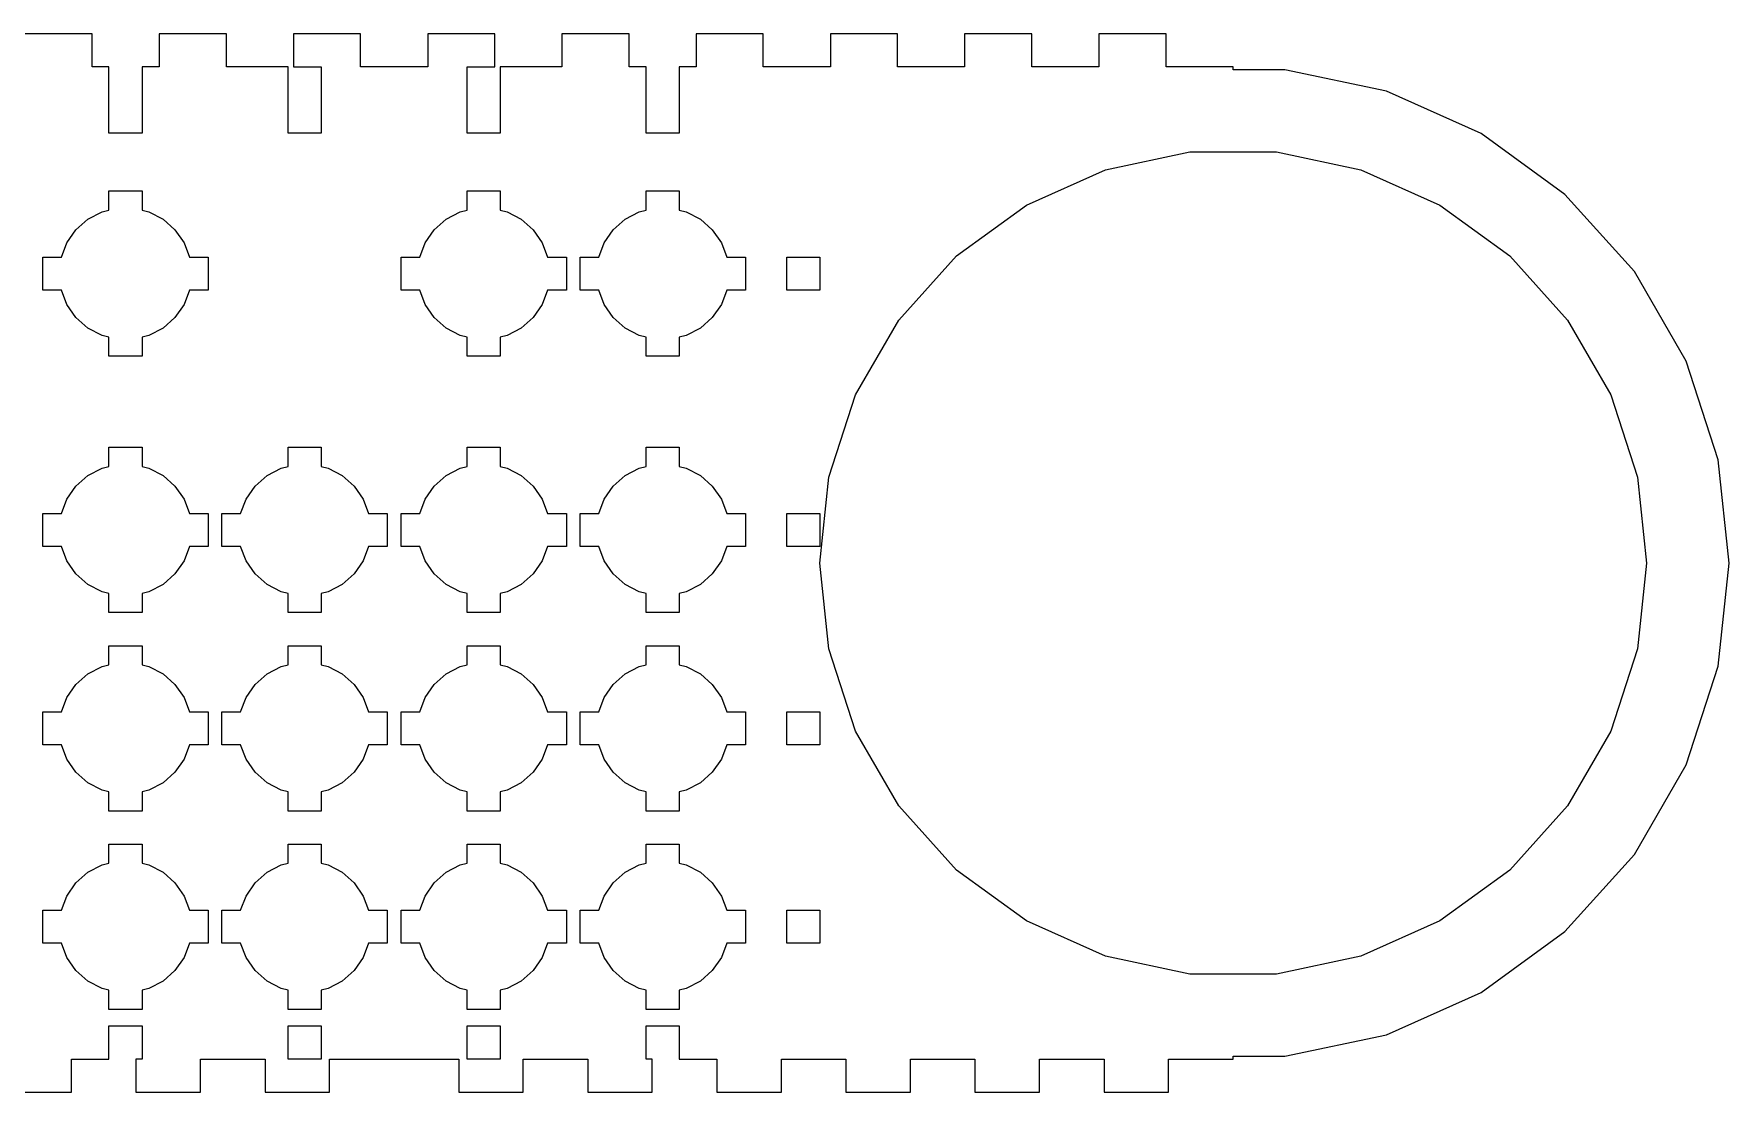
# Model space of a CAD drawing. Header units: metres. Extents: x -86 to 563, y 0 to 788.
# Drawn here: x 121.9 to 327, y 0 to 128 of the extents above; entities that cross this region are included whole.
import ezdxf

# ---------------------------------------------------------------- set-up
doc = ezdxf.new("R2010")
doc.units = ezdxf.units.M

msp = doc.modelspace()

# ---------------------------------------------------------------- linework, layer by layer
for p, q in [((128.96, 128), (120.84, 128)), ((128.96, 124), (128.96, 128)), ((145.2, 128), (137.08, 128)), ((137.08, 128), (137.08, 124)), ((145.2, 124), (145.2, 128)), ((161.44, 128), (153.32, 128)), ((153.32, 128), (153.32, 124)), ((161.44, 124), (161.44, 128)), ((177.68, 128), (169.56, 128)), ((169.56, 128), (169.56, 124)), ((177.68, 124), (177.68, 128)), ((193.92, 128), (185.8, 128)), ((185.8, 128), (185.8, 124)), ((193.92, 124), (193.92, 128)), ((210.16, 128), (202.04, 128)), ((202.04, 128), (202.04, 124)), ((210.16, 124), (210.16, 128)), ((226.4, 128), (218.28, 128)), ((218.28, 128), (218.28, 124)), ((226.4, 124), (226.4, 128)), ((242.64, 128), (234.52, 128)), ((234.52, 128), (234.52, 124)), ((242.64, 124), (242.64, 128)), ((258.88, 128), (250.76, 128)), ((250.76, 128), (250.76, 124)), ((258.88, 124), (258.88, 128)), ((131, 124), (128.96, 124)), ((131, 116), (131, 124)), ((137.08, 124), (135, 124)), ((135, 124), (135, 116)), ((152.667, 124), (145.2, 124)), ((152.667, 116), (152.667, 124)), ((153.32, 124), (156.667, 124)), ((156.667, 124), (156.667, 116)), ((169.56, 124), (161.44, 124)), ((174.333, 116), (174.333, 124)), ((174.333, 124), (177.68, 124)), ((185.8, 124), (178.333, 124)), ((178.333, 124), (178.333, 116)), ((196, 124), (193.92, 124)), ((196, 116), (196, 124)), ((202.04, 124), (200, 124)), ((200, 124), (200, 116)), ((218.28, 124), (210.16, 124)), ((234.52, 124), (226.4, 124)), ((250.76, 124), (242.64, 124)), ((267, 124), (258.88, 124)), ((267, 123.671), (267, 124)), ((273.272, 123.671), (267, 123.671)), ((285.541, 121.063), (273.272, 123.671)), ((297, 115.962), (285.541, 121.063)), ((135, 116), (131, 116)), ((156.667, 116), (152.667, 116)), ((178.333, 116), (174.333, 116)), ((200, 116), (196, 116)), ((307.148, 108.589), (297, 115.962)), ((251.549, 111.553), (261.774, 113.726)), ((261.774, 113.726), (272.226, 113.726)), ((272.226, 113.726), (282.451, 111.553)), ((242, 107.301), (251.549, 111.553)), ((282.451, 111.553), (292, 107.301)), ((131, 106.686), (131, 109)), ((131, 109), (135, 109)), ((135, 109), (135, 106.686)), ((174.333, 106.686), (174.333, 109)), ((174.333, 109), (178.333, 109)), ((178.333, 109), (178.333, 106.686)), ((196, 106.686), (196, 109)), ((196, 109), (200, 109)), ((200, 109), (200, 106.686)), ((130.163, 106.48), (131, 106.686)), ((135, 106.686), (135.837, 106.48)), ((173.496, 106.48), (174.333, 106.686)), ((178.333, 106.686), (179.17, 106.48)), ((195.163, 106.48), (196, 106.686)), ((200, 106.686), (200.837, 106.48)), ((233.543, 101.157), (242, 107.301)), ((292, 107.301), (300.457, 101.157)), ((315.541, 99.2671), (307.148, 108.589)), ((127.012, 104.305), (128.455, 105.584)), ((128.455, 105.584), (130.163, 106.48)), ((135.837, 106.48), (137.545, 105.584)), ((137.545, 105.584), (138.988, 104.305)), ((170.345, 104.305), (171.789, 105.584)), ((171.789, 105.584), (173.496, 106.48)), ((179.17, 106.48), (180.878, 105.584)), ((180.878, 105.584), (182.321, 104.305)), ((192.012, 104.305), (193.455, 105.584)), ((193.455, 105.584), (195.163, 106.48)), ((200.837, 106.48), (202.545, 105.584)), ((202.545, 105.584), (203.988, 104.305)), ((125.265, 101), (125.916, 102.718)), ((125.916, 102.718), (127.012, 104.305)), ((138.988, 104.305), (140.084, 102.718)), ((140.084, 102.718), (140.735, 101)), ((168.598, 101), (169.25, 102.718)), ((169.25, 102.718), (170.345, 104.305)), ((182.321, 104.305), (183.417, 102.718)), ((183.417, 102.718), (184.068, 101)), ((190.265, 101), (190.916, 102.718)), ((190.916, 102.718), (192.012, 104.305)), ((203.988, 104.305), (205.084, 102.718)), ((205.084, 102.718), (205.735, 101)), ((123, 97), (123, 101)), ((123, 101), (125.265, 101)), ((140.735, 101), (143, 101)), ((143, 101), (143, 97)), ((166.333, 97), (166.333, 101)), ((166.333, 101), (168.598, 101)), ((184.068, 101), (186.333, 101)), ((186.333, 101), (186.333, 97)), ((188, 97), (188, 101)), ((188, 101), (190.265, 101)), ((205.735, 101), (208, 101)), ((208, 101), (208, 97)), ((213, 97), (213, 101)), ((213, 101), (217, 101)), ((217, 101), (217, 97)), ((226.549, 93.3893), (233.543, 101.157)), ((300.457, 101.157), (307.451, 93.3893)), ((321.813, 88.4042), (315.541, 99.2671)), ((125.265, 97), (123, 97)), ((125.916, 95.2822), (125.265, 97)), ((140.735, 97), (140.084, 95.2822)), ((143, 97), (140.735, 97)), ((168.598, 97), (166.333, 97)), ((169.25, 95.2822), (168.598, 97)), ((184.068, 97), (183.417, 95.2822)), ((186.333, 97), (184.068, 97)), ((190.265, 97), (188, 97)), ((190.916, 95.2822), (190.265, 97)), ((205.735, 97), (205.084, 95.2822)), ((208, 97), (205.735, 97)), ((217, 97), (213, 97)), ((127.012, 93.695), (125.916, 95.2822)), ((140.084, 95.2822), (138.988, 93.695)), ((170.345, 93.695), (169.25, 95.2822)), ((183.417, 95.2822), (182.321, 93.695)), ((192.012, 93.695), (190.916, 95.2822)), ((205.084, 95.2822), (203.988, 93.695)), ((128.455, 92.4161), (127.012, 93.695)), ((130.163, 91.5199), (128.455, 92.4161)), ((137.545, 92.4161), (135.837, 91.5199)), ((138.988, 93.695), (137.545, 92.4161)), ((171.789, 92.4161), (170.345, 93.695)), ((173.496, 91.5199), (171.789, 92.4161)), ((180.878, 92.4161), (179.17, 91.5199)), ((182.321, 93.695), (180.878, 92.4161)), ((193.455, 92.4161), (192.012, 93.695)), ((195.163, 91.5199), (193.455, 92.4161)), ((202.545, 92.4161), (200.837, 91.5199)), ((203.988, 93.695), (202.545, 92.4161)), ((221.323, 84.3368), (226.549, 93.3893)), ((307.451, 93.3893), (312.677, 84.3368)), ((131, 91.3136), (130.163, 91.5199)), ((131, 89), (131, 91.3136)), ((135.837, 91.5199), (135, 91.3136)), ((135, 91.3136), (135, 89)), ((174.333, 91.3136), (173.496, 91.5199)), ((174.333, 89), (174.333, 91.3136)), ((179.17, 91.5199), (178.333, 91.3136)), ((178.333, 91.3136), (178.333, 89)), ((196, 91.3136), (195.163, 91.5199)), ((196, 89), (196, 91.3136)), ((200.837, 91.5199), (200, 91.3136)), ((200, 91.3136), (200, 89)), ((135, 89), (131, 89)), ((178.333, 89), (174.333, 89)), ((200, 89), (196, 89)), ((325.689, 76.4747), (321.813, 88.4042)), ((218.093, 74.3956), (221.323, 84.3368)), ((312.677, 84.3368), (315.907, 74.3956)), ((131, 75.6864), (131, 78)), ((131, 78), (135, 78)), ((135, 78), (135, 75.6864)), ((152.667, 75.6864), (152.667, 78)), ((152.667, 78), (156.667, 78)), ((156.667, 78), (156.667, 75.6864)), ((174.333, 75.6864), (174.333, 78)), ((174.333, 78), (178.333, 78)), ((178.333, 78), (178.333, 75.6864)), ((196, 75.6864), (196, 78)), ((196, 78), (200, 78)), ((200, 78), (200, 75.6864)), ((327, 64), (325.689, 76.4747)), ((127.012, 73.305), (128.455, 74.5839)), ((128.455, 74.5839), (130.163, 75.4801)), ((130.163, 75.4801), (131, 75.6864)), ((135, 75.6864), (135.837, 75.4801)), ((135.837, 75.4801), (137.545, 74.5839)), ((137.545, 74.5839), (138.988, 73.305)), ((148.679, 73.305), (150.122, 74.5839)), ((150.122, 74.5839), (151.83, 75.4801)), ((151.83, 75.4801), (152.667, 75.6864)), ((156.667, 75.6864), (157.503, 75.4801)), ((157.503, 75.4801), (159.211, 74.5839)), ((159.211, 74.5839), (160.655, 73.305)), ((170.345, 73.305), (171.789, 74.5839)), ((171.789, 74.5839), (173.496, 75.4801)), ((173.496, 75.4801), (174.333, 75.6864)), ((178.333, 75.6864), (179.17, 75.4801)), ((179.17, 75.4801), (180.878, 74.5839)), ((180.878, 74.5839), (182.321, 73.305)), ((192.012, 73.305), (193.455, 74.5839)), ((193.455, 74.5839), (195.163, 75.4801)), ((195.163, 75.4801), (196, 75.6864)), ((200, 75.6864), (200.837, 75.4801)), ((200.837, 75.4801), (202.545, 74.5839)), ((202.545, 74.5839), (203.988, 73.305)), ((217, 64), (218.093, 74.3956)), ((315.907, 74.3956), (317, 64)), ((125.916, 71.7178), (127.012, 73.305)), ((138.988, 73.305), (140.084, 71.7178)), ((147.583, 71.7178), (148.679, 73.305)), ((160.655, 73.305), (161.75, 71.7178)), ((169.25, 71.7178), (170.345, 73.305)), ((182.321, 73.305), (183.417, 71.7178)), ((190.916, 71.7178), (192.012, 73.305)), ((203.988, 73.305), (205.084, 71.7178)), ((123, 66), (123, 70)), ((123, 70), (125.265, 70)), ((125.265, 70), (125.916, 71.7178)), ((140.084, 71.7178), (140.735, 70)), ((140.735, 70), (143, 70)), ((143, 70), (143, 66)), ((144.667, 66), (144.667, 70)), ((144.667, 70), (146.932, 70)), ((146.932, 70), (147.583, 71.7178)), ((161.75, 71.7178), (162.402, 70)), ((162.402, 70), (164.667, 70)), ((164.667, 70), (164.667, 66)), ((166.333, 66), (166.333, 70)), ((166.333, 70), (168.598, 70)), ((168.598, 70), (169.25, 71.7178)), ((183.417, 71.7178), (184.068, 70)), ((184.068, 70), (186.333, 70)), ((186.333, 70), (186.333, 66)), ((188, 66), (188, 70)), ((188, 70), (190.265, 70)), ((190.265, 70), (190.916, 71.7178)), ((205.084, 71.7178), (205.735, 70)), ((205.735, 70), (208, 70)), ((208, 70), (208, 66)), ((213, 66), (213, 70)), ((213, 70), (217, 70)), ((217, 70), (217, 66)), ((125.265, 66), (123, 66)), ((125.916, 64.2822), (125.265, 66)), ((140.735, 66), (140.084, 64.2822)), ((143, 66), (140.735, 66)), ((146.932, 66), (144.667, 66)), ((147.583, 64.2822), (146.932, 66)), ((162.402, 66), (161.75, 64.2822)), ((164.667, 66), (162.402, 66)), ((168.598, 66), (166.333, 66)), ((169.25, 64.2822), (168.598, 66)), ((184.068, 66), (183.417, 64.2822)), ((186.333, 66), (184.068, 66)), ((190.265, 66), (188, 66)), ((190.916, 64.2822), (190.265, 66)), ((205.735, 66), (205.084, 64.2822)), ((208, 66), (205.735, 66)), ((217, 66), (213, 66)), ((127.012, 62.695), (125.916, 64.2822)), ((140.084, 64.2822), (138.988, 62.695)), ((148.679, 62.695), (147.583, 64.2822)), ((161.75, 64.2822), (160.655, 62.695)), ((170.345, 62.695), (169.25, 64.2822)), ((183.417, 64.2822), (182.321, 62.695)), ((192.012, 62.695), (190.916, 64.2822)), ((205.084, 64.2822), (203.988, 62.695)), ((218.093, 53.6044), (217, 64)), ((317, 64), (315.907, 53.6044)), ((325.689, 51.5253), (327, 64)), ((128.455, 61.4161), (127.012, 62.695)), ((138.988, 62.695), (137.545, 61.4161)), ((150.122, 61.4161), (148.679, 62.695)), ((160.655, 62.695), (159.211, 61.4161)), ((171.789, 61.4161), (170.345, 62.695)), ((182.321, 62.695), (180.878, 61.4161)), ((193.455, 61.4161), (192.012, 62.695)), ((203.988, 62.695), (202.545, 61.4161)), ((130.163, 60.5199), (128.455, 61.4161)), ((131, 60.3136), (130.163, 60.5199)), ((131, 58), (131, 60.3136)), ((135.837, 60.5199), (135, 60.3136)), ((135, 60.3136), (135, 58)), ((137.545, 61.4161), (135.837, 60.5199)), ((151.83, 60.5199), (150.122, 61.4161)), ((152.667, 60.3136), (151.83, 60.5199)), ((152.667, 58), (152.667, 60.3136)), ((157.503, 60.5199), (156.667, 60.3136)), ((156.667, 60.3136), (156.667, 58)), ((159.211, 61.4161), (157.503, 60.5199)), ((173.496, 60.5199), (171.789, 61.4161)), ((174.333, 60.3136), (173.496, 60.5199)), ((174.333, 58), (174.333, 60.3136)), ((179.17, 60.5199), (178.333, 60.3136)), ((178.333, 60.3136), (178.333, 58)), ((180.878, 61.4161), (179.17, 60.5199)), ((195.163, 60.5199), (193.455, 61.4161)), ((196, 60.3136), (195.163, 60.5199)), ((196, 58), (196, 60.3136)), ((200.837, 60.5199), (200, 60.3136)), ((200, 60.3136), (200, 58)), ((202.545, 61.4161), (200.837, 60.5199)), ((135, 58), (131, 58)), ((156.667, 58), (152.667, 58)), ((178.333, 58), (174.333, 58)), ((200, 58), (196, 58)), ((131, 51.6864), (131, 54)), ((131, 54), (135, 54)), ((135, 54), (135, 51.6864)), ((152.667, 51.6864), (152.667, 54)), ((152.667, 54), (156.667, 54)), ((156.667, 54), (156.667, 51.6864)), ((174.333, 51.6864), (174.333, 54)), ((174.333, 54), (178.333, 54)), ((178.333, 54), (178.333, 51.6864)), ((196, 51.6864), (196, 54)), ((196, 54), (200, 54)), ((200, 54), (200, 51.6864)), ((221.323, 43.6632), (218.093, 53.6044)), ((315.907, 53.6044), (312.677, 43.6632)), ((128.455, 50.5839), (130.163, 51.4801)), ((130.163, 51.4801), (131, 51.6864)), ((135, 51.6864), (135.837, 51.4801)), ((135.837, 51.4801), (137.545, 50.5839)), ((150.122, 50.5839), (151.83, 51.4801)), ((151.83, 51.4801), (152.667, 51.6864)), ((156.667, 51.6864), (157.503, 51.4801)), ((157.503, 51.4801), (159.211, 50.5839)), ((171.789, 50.5839), (173.496, 51.4801)), ((173.496, 51.4801), (174.333, 51.6864)), ((178.333, 51.6864), (179.17, 51.4801)), ((179.17, 51.4801), (180.878, 50.5839)), ((193.455, 50.5839), (195.163, 51.4801)), ((195.163, 51.4801), (196, 51.6864)), ((200, 51.6864), (200.837, 51.4801)), ((200.837, 51.4801), (202.545, 50.5839)), ((321.813, 39.5958), (325.689, 51.5253)), ((125.916, 47.7178), (127.012, 49.305)), ((127.012, 49.305), (128.455, 50.5839)), ((137.545, 50.5839), (138.988, 49.305)), ((138.988, 49.305), (140.084, 47.7178)), ((147.583, 47.7178), (148.679, 49.305)), ((148.679, 49.305), (150.122, 50.5839)), ((159.211, 50.5839), (160.655, 49.305)), ((160.655, 49.305), (161.75, 47.7178)), ((169.25, 47.7178), (170.345, 49.305)), ((170.345, 49.305), (171.789, 50.5839)), ((180.878, 50.5839), (182.321, 49.305)), ((182.321, 49.305), (183.417, 47.7178)), ((190.916, 47.7178), (192.012, 49.305)), ((192.012, 49.305), (193.455, 50.5839)), ((202.545, 50.5839), (203.988, 49.305)), ((203.988, 49.305), (205.084, 47.7178)), ((125.265, 46), (125.916, 47.7178)), ((140.084, 47.7178), (140.735, 46)), ((146.932, 46), (147.583, 47.7178)), ((161.75, 47.7178), (162.402, 46)), ((168.598, 46), (169.25, 47.7178)), ((183.417, 47.7178), (184.068, 46)), ((190.265, 46), (190.916, 47.7178)), ((205.084, 47.7178), (205.735, 46)), ((123, 42), (123, 46)), ((123, 46), (125.265, 46)), ((140.735, 46), (143, 46)), ((143, 46), (143, 42)), ((144.667, 42), (144.667, 46)), ((144.667, 46), (146.932, 46)), ((162.402, 46), (164.667, 46)), ((164.667, 46), (164.667, 42)), ((166.333, 42), (166.333, 46)), ((166.333, 46), (168.598, 46)), ((184.068, 46), (186.333, 46)), ((186.333, 46), (186.333, 42)), ((188, 42), (188, 46)), ((188, 46), (190.265, 46)), ((205.735, 46), (208, 46)), ((208, 46), (208, 42)), ((213, 42), (213, 46)), ((213, 46), (217, 46)), ((217, 46), (217, 42)), ((226.549, 34.6107), (221.323, 43.6632)), ((312.677, 43.6632), (307.451, 34.6107)), ((125.265, 42), (123, 42)), ((125.916, 40.2822), (125.265, 42)), ((140.735, 42), (140.084, 40.2822)), ((143, 42), (140.735, 42)), ((146.932, 42), (144.667, 42)), ((147.583, 40.2822), (146.932, 42)), ((162.402, 42), (161.75, 40.2822)), ((164.667, 42), (162.402, 42)), ((168.598, 42), (166.333, 42)), ((169.25, 40.2822), (168.598, 42)), ((184.068, 42), (183.417, 40.2822)), ((186.333, 42), (184.068, 42)), ((190.265, 42), (188, 42)), ((190.916, 40.2822), (190.265, 42)), ((205.735, 42), (205.084, 40.2822)), ((208, 42), (205.735, 42)), ((217, 42), (213, 42)), ((127.012, 38.695), (125.916, 40.2822)), ((140.084, 40.2822), (138.988, 38.695)), ((148.679, 38.695), (147.583, 40.2822)), ((161.75, 40.2822), (160.655, 38.695)), ((170.345, 38.695), (169.25, 40.2822)), ((183.417, 40.2822), (182.321, 38.695)), ((192.012, 38.695), (190.916, 40.2822)), ((205.084, 40.2822), (203.988, 38.695)), ((315.541, 28.7329), (321.813, 39.5958)), ((128.455, 37.4161), (127.012, 38.695)), ((130.163, 36.5199), (128.455, 37.4161)), ((137.545, 37.4161), (135.837, 36.5199)), ((138.988, 38.695), (137.545, 37.4161)), ((150.122, 37.4161), (148.679, 38.695)), ((151.83, 36.5199), (150.122, 37.4161)), ((159.211, 37.4161), (157.503, 36.5199)), ((160.655, 38.695), (159.211, 37.4161)), ((171.789, 37.4161), (170.345, 38.695)), ((173.496, 36.5199), (171.789, 37.4161)), ((180.878, 37.4161), (179.17, 36.5199)), ((182.321, 38.695), (180.878, 37.4161)), ((193.455, 37.4161), (192.012, 38.695)), ((195.163, 36.5199), (193.455, 37.4161)), ((202.545, 37.4161), (200.837, 36.5199)), ((203.988, 38.695), (202.545, 37.4161)), ((131, 36.3136), (130.163, 36.5199)), ((131, 34), (131, 36.3136)), ((135.837, 36.5199), (135, 36.3136)), ((135, 36.3136), (135, 34)), ((152.667, 36.3136), (151.83, 36.5199)), ((152.667, 34), (152.667, 36.3136)), ((157.503, 36.5199), (156.667, 36.3136)), ((156.667, 36.3136), (156.667, 34)), ((174.333, 36.3136), (173.496, 36.5199)), ((174.333, 34), (174.333, 36.3136)), ((179.17, 36.5199), (178.333, 36.3136)), ((178.333, 36.3136), (178.333, 34)), ((196, 36.3136), (195.163, 36.5199)), ((196, 34), (196, 36.3136)), ((200.837, 36.5199), (200, 36.3136)), ((200, 36.3136), (200, 34)), ((135, 34), (131, 34)), ((156.667, 34), (152.667, 34)), ((178.333, 34), (174.333, 34)), ((200, 34), (196, 34)), ((233.543, 26.8428), (226.549, 34.6107)), ((307.451, 34.6107), (300.457, 26.8428)), ((131, 27.6864), (131, 30)), ((131, 30), (135, 30)), ((135, 30), (135, 27.6864)), ((152.667, 27.6864), (152.667, 30)), ((152.667, 30), (156.667, 30)), ((156.667, 30), (156.667, 27.6864)), ((174.333, 27.6864), (174.333, 30)), ((174.333, 30), (178.333, 30)), ((178.333, 30), (178.333, 27.6864)), ((196, 27.6864), (196, 30)), ((196, 30), (200, 30)), ((200, 30), (200, 27.6864)), ((307.148, 19.4113), (315.541, 28.7329)), ((128.455, 26.5839), (130.163, 27.4801)), ((130.163, 27.4801), (131, 27.6864)), ((135, 27.6864), (135.837, 27.4801)), ((135.837, 27.4801), (137.545, 26.5839)), ((150.122, 26.5839), (151.83, 27.4801)), ((151.83, 27.4801), (152.667, 27.6864)), ((156.667, 27.6864), (157.503, 27.4801)), ((157.503, 27.4801), (159.211, 26.5839)), ((171.789, 26.5839), (173.496, 27.4801)), ((173.496, 27.4801), (174.333, 27.6864)), ((178.333, 27.6864), (179.17, 27.4801)), ((179.17, 27.4801), (180.878, 26.5839)), ((193.455, 26.5839), (195.163, 27.4801)), ((195.163, 27.4801), (196, 27.6864)), ((200, 27.6864), (200.837, 27.4801)), ((200.837, 27.4801), (202.545, 26.5839)), ((242, 20.6987), (233.543, 26.8428)), ((300.457, 26.8428), (292, 20.6987)), ((125.916, 23.7178), (127.012, 25.305)), ((127.012, 25.305), (128.455, 26.5839)), ((137.545, 26.5839), (138.988, 25.305)), ((138.988, 25.305), (140.084, 23.7178)), ((147.583, 23.7178), (148.679, 25.305)), ((148.679, 25.305), (150.122, 26.5839)), ((159.211, 26.5839), (160.655, 25.305)), ((160.655, 25.305), (161.75, 23.7178)), ((169.25, 23.7178), (170.345, 25.305)), ((170.345, 25.305), (171.789, 26.5839)), ((180.878, 26.5839), (182.321, 25.305)), ((182.321, 25.305), (183.417, 23.7178)), ((190.916, 23.7178), (192.012, 25.305)), ((192.012, 25.305), (193.455, 26.5839)), ((202.545, 26.5839), (203.988, 25.305)), ((203.988, 25.305), (205.084, 23.7178)), ((125.265, 22), (125.916, 23.7178)), ((140.084, 23.7178), (140.735, 22)), ((146.932, 22), (147.583, 23.7178)), ((161.75, 23.7178), (162.402, 22)), ((168.598, 22), (169.25, 23.7178)), ((183.417, 23.7178), (184.068, 22)), ((190.265, 22), (190.916, 23.7178)), ((205.084, 23.7178), (205.735, 22)), ((123, 18), (123, 22)), ((123, 22), (125.265, 22)), ((140.735, 22), (143, 22)), ((143, 22), (143, 18)), ((144.667, 18), (144.667, 22)), ((144.667, 22), (146.932, 22)), ((162.402, 22), (164.667, 22)), ((164.667, 22), (164.667, 18)), ((166.333, 18), (166.333, 22)), ((166.333, 22), (168.598, 22)), ((184.068, 22), (186.333, 22)), ((186.333, 22), (186.333, 18)), ((188, 18), (188, 22)), ((188, 22), (190.265, 22)), ((205.735, 22), (208, 22)), ((208, 22), (208, 18)), ((213, 18), (213, 22)), ((213, 22), (217, 22)), ((217, 22), (217, 18)), ((251.549, 16.4472), (242, 20.6987)), ((292, 20.6987), (282.451, 16.4472)), ((297, 12.0385), (307.148, 19.4113)), ((125.265, 18), (123, 18)), ((125.916, 16.2822), (125.265, 18)), ((140.735, 18), (140.084, 16.2822)), ((143, 18), (140.735, 18)), ((146.932, 18), (144.667, 18)), ((147.583, 16.2822), (146.932, 18)), ((162.402, 18), (161.75, 16.2822)), ((164.667, 18), (162.402, 18)), ((168.598, 18), (166.333, 18)), ((169.25, 16.2822), (168.598, 18)), ((184.068, 18), (183.417, 16.2822)), ((186.333, 18), (184.068, 18)), ((190.265, 18), (188, 18)), ((190.916, 16.2822), (190.265, 18)), ((205.735, 18), (205.084, 16.2822)), ((208, 18), (205.735, 18)), ((217, 18), (213, 18)), ((261.774, 14.2739), (251.549, 16.4472)), ((282.451, 16.4472), (272.226, 14.2739)), ((127.012, 14.695), (125.916, 16.2822)), ((128.455, 13.4161), (127.012, 14.695)), ((138.988, 14.695), (137.545, 13.4161)), ((140.084, 16.2822), (138.988, 14.695)), ((148.679, 14.695), (147.583, 16.2822)), ((150.122, 13.4161), (148.679, 14.695)), ((160.655, 14.695), (159.211, 13.4161)), ((161.75, 16.2822), (160.655, 14.695)), ((170.345, 14.695), (169.25, 16.2822)), ((171.789, 13.4161), (170.345, 14.695)), ((182.321, 14.695), (180.878, 13.4161)), ((183.417, 16.2822), (182.321, 14.695)), ((192.012, 14.695), (190.916, 16.2822)), ((193.455, 13.4161), (192.012, 14.695)), ((203.988, 14.695), (202.545, 13.4161)), ((205.084, 16.2822), (203.988, 14.695)), ((130.163, 12.5199), (128.455, 13.4161)), ((131, 12.3136), (130.163, 12.5199)), ((131, 10), (131, 12.3136)), ((135.837, 12.5199), (135, 12.3136)), ((135, 12.3136), (135, 10)), ((137.545, 13.4161), (135.837, 12.5199)), ((151.83, 12.5199), (150.122, 13.4161)), ((152.667, 12.3136), (151.83, 12.5199)), ((152.667, 10), (152.667, 12.3136)), ((157.503, 12.5199), (156.667, 12.3136)), ((156.667, 12.3136), (156.667, 10)), ((159.211, 13.4161), (157.503, 12.5199)), ((173.496, 12.5199), (171.789, 13.4161)), ((174.333, 12.3136), (173.496, 12.5199)), ((174.333, 10), (174.333, 12.3136)), ((179.17, 12.5199), (178.333, 12.3136)), ((178.333, 12.3136), (178.333, 10)), ((180.878, 13.4161), (179.17, 12.5199)), ((195.163, 12.5199), (193.455, 13.4161)), ((196, 12.3136), (195.163, 12.5199)), ((196, 10), (196, 12.3136)), ((200.837, 12.5199), (200, 12.3136)), ((200, 12.3136), (200, 10)), ((202.545, 13.4161), (200.837, 12.5199)), ((272.226, 14.2739), (261.774, 14.2739)), ((285.541, 6.9366), (297, 12.0385)), ((135, 10), (131, 10)), ((156.667, 10), (152.667, 10)), ((178.333, 10), (174.333, 10)), ((200, 10), (196, 10)), ((131, 4), (131, 8)), ((131, 8), (135, 8)), ((135, 8), (135, 4)), ((152.667, 4), (152.667, 8)), ((152.667, 8), (156.667, 8)), ((156.667, 8), (156.667, 4)), ((174.333, 4), (174.333, 8)), ((174.333, 8), (178.333, 8)), ((178.333, 8), (178.333, 4)), ((196, 4), (196, 8)), ((196, 8), (200, 8)), ((200, 8), (200, 4)), ((273.272, 4.3287), (285.541, 6.9366)), ((267, 4), (267, 4.3287)), ((267, 4.3287), (273.272, 4.3287)), ((126.462, 0), (126.462, 4)), ((126.462, 4), (131, 4)), ((135, 4), (134.269, 4)), ((134.269, 4), (134.269, 0)), ((142.077, 0), (142.077, 4)), ((142.077, 4), (149.885, 4)), ((149.885, 4), (149.885, 0)), ((156.667, 4), (152.667, 4)), ((157.692, 0), (157.692, 4)), ((157.692, 4), (173.308, 4)), ((173.308, 4), (173.308, 0)), ((178.333, 4), (174.333, 4)), ((181.115, 0), (181.115, 4)), ((181.115, 4), (188.923, 4)), ((188.923, 4), (188.923, 0)), ((196.731, 4), (196, 4)), ((196.731, 0), (196.731, 4)), ((200, 4), (204.538, 4)), ((204.538, 4), (204.538, 0)), ((212.346, 0), (212.346, 4)), ((212.346, 4), (220.154, 4)), ((220.154, 4), (220.154, 0)), ((227.962, 0), (227.962, 4)), ((227.962, 4), (235.769, 4)), ((235.769, 4), (235.769, 0)), ((243.577, 0), (243.577, 4)), ((243.577, 4), (251.385, 4)), ((251.385, 4), (251.385, 0)), ((259.192, 0), (259.192, 4)), ((259.192, 4), (267, 4)), ((118.654, 0), (126.462, 0)), ((134.269, 0), (142.077, 0)), ((149.885, 0), (157.692, 0)), ((173.308, 0), (181.115, 0)), ((188.923, 0), (196.731, 0)), ((204.538, 0), (212.346, 0)), ((220.154, 0), (227.962, 0)), ((235.769, 0), (243.577, 0)), ((251.385, 0), (259.192, 0))]:
    msp.add_line(p, q)

doc.saveas('drawing.dxf')
